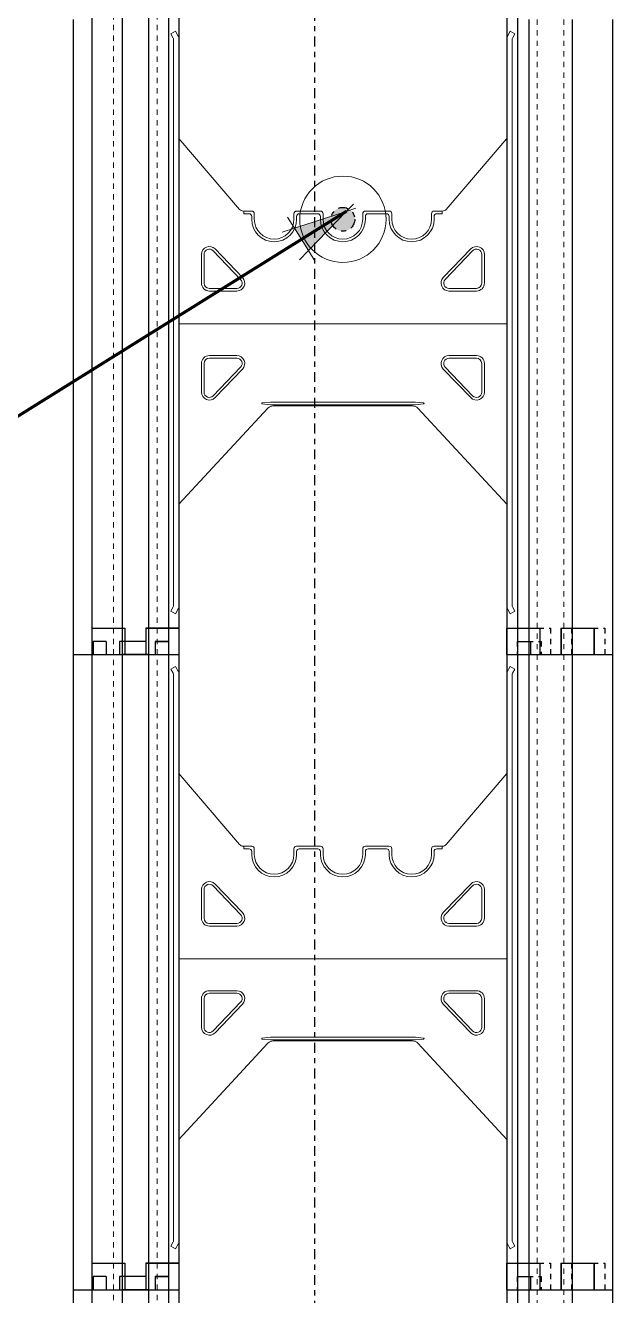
# Model space of a CAD drawing. Header units: inches. Extents: x -29 to 62, y -26 to 141.
# Drawn here: x 8.79 to 19.9, y 77.12 to 101.12 of the extents above; entities that cross this region are included whole.
import ezdxf

# ---------------------------------------------------------------- set-up
doc = ezdxf.new("R2010")
doc.units = ezdxf.units.IN
doc.header["$MEASUREMENT"] = 0
for name, pattern in [('CENTER', [2, 1.25, -0.25, 0.25, -0.25]), ('DASHED2', [0.375, 0.25, -0.125]), ('HIDDEN', [0.375, 0.25, -0.125])]:
    doc.linetypes.add(name, pattern=pattern)
for name, color, linetype, lineweight in [('A2 Hatch', 8, 'Continuous', 9), ('DETAILS', 7, 'Continuous', 13), ('DIM', 3, 'Continuous', 13), ('REBAR', 2, 'CENTER', 30)]:
    doc.layers.add(name, color=color, linetype=linetype, lineweight=lineweight)
doc.styles.add('ARCTEXT', font='arctext.shx', dxfattribs={"width": 0.85})
doc.dimstyles.new('ARCTEXT1-4', dxfattribs={"dimtxt": 4, "dimasz": 2, "dimexe": 2, "dimexo": 2, "dimgap": 2, "dimtad": 1, "dimdec": 4, "dimzin": 3, "dimdsep": 46, "dimlunit": 4, "dimtxsty": 'ARCTEXT', "dimblk": 'ARCHTICK', "dimcen": 2, "dimaunit": 1, "dimadec": 0, "dimazin": 0, "dimtfac": 1, "dimtdec": 4, "dimtmove": 2, "dimatfit": 3, "dimldrblk": 'arrow', "dimfxl": 0, "dimtolj": 1, "dimtzin": 0, "dimarcsym": 0})

# ---------------------------------------------------------------- blocks, each defined once
blk = doc.blocks.new('_ArchTick')
at = {"color": 0, "linetype": 'ByBlock', "const_width": 0.15}
blk.add_lwpolyline([(-0.5, -0.5), (0.5, 0.5)], dxfattribs=at)
blk = doc.blocks.new('arrow')
at = {"layer": 'DIM'}
blk.add_hatch(color=253, dxfattribs=at).paths.add_polyline_path([(-2, 0.5), (-2, -0.5), (0, 0)])
at = {"layer": 'DIM', "lineweight": 9}
for points in [[(-2, 0.983), (-2, 0.5), (-2.469, 0.617)], [(0.374, 0.094), (0, 0)], [(0.374, -0.094), (0, 0)], [(-2, -0.983), (-2, -0.5), (-2.469, -0.617)]]:
    blk.add_lwpolyline(points, dxfattribs=at)
at = {"layer": 'DIM', "lineweight": 15}
blk.add_lwpolyline([(0, 0), (-2, -0.5), (-2, 0.5), (0, 0)], dxfattribs=at)

msp = doc.modelspace()

# ---------------------------------------------------------------- hatches: boundary and pattern name
at = {"layer": 'REBAR', "ltscale": 0.15}
h = msp.add_hatch(color=256, dxfattribs=at)
edge = h.paths.add_edge_path()
edge.add_arc((14.79778, 97.45927), 0.22434, 0, 360)

# ---------------------------------------------------------------- linework, layer by layer
at = {"color": 1}
for p, q in [((10.04778, 101.73427), (10.04778, 89.23427)), ((10.62278, 101.73427), (10.62278, 89.23427)), ((11.12278, 101.73427), (11.12278, 89.23427)), ((11.69778, 101.73427), (11.69778, 89.23427)), ((17.89778, 101.73427), (17.89778, 89.23427)), ((11.49778, 101.48427), (11.49778, 89.23427)), ((18.09778, 101.48427), (18.09778, 89.23427)), ((9.69778, 101.23427), (9.69778, 89.23427)), ((18.31278, 101.23427), (18.31278, 89.23427)), ((19.13278, 101.23427), (19.13278, 89.23427)), ((19.89778, 101.23427), (19.89778, 89.23427)), ((10.04778, 89.73427), (10.67278, 89.73427)), ((10.04778, 89.73427), (10.67278, 89.73427)), ((10.04778, 89.73427), (10.67278, 89.73427)), ((10.04778, 89.73427), (10.67278, 89.73427)), ((10.04778, 89.73427), (10.67278, 89.73427)), ((10.04778, 89.73427), (10.67278, 89.73427)), ((10.04778, 89.73427), (10.67278, 89.73427)), ((10.04778, 89.73427), (10.67278, 89.73427)), ((10.04778, 89.73426), (10.67278, 89.73426)), ((10.04778, 89.73426), (10.04778, 77.23426)), ((10.04778, 89.73426), (10.67278, 89.73426)), ((10.62278, 89.73426), (10.62278, 77.23426)), ((10.67278, 89.73427), (10.67278, 89.23427)), ((10.67278, 89.73427), (10.67278, 89.23427)), ((10.67278, 89.73427), (10.67278, 89.23427)), ((10.67278, 89.73427), (10.67278, 89.23427)), ((10.67278, 89.73427), (10.67278, 89.23427)), ((10.67278, 89.73427), (10.67278, 89.23427)), ((10.67278, 89.73427), (10.67278, 89.23427)), ((10.67278, 89.73427), (10.67278, 89.23427)), ((10.67278, 89.73426), (10.67278, 89.23426)), ((10.67278, 89.73426), (10.67278, 89.23426)), ((11.07278, 89.73427), (11.07278, 89.23427)), ((11.07278, 89.73427), (11.69778, 89.73427)), ((11.07278, 89.73427), (11.07278, 89.23427)), ((11.07278, 89.73427), (11.69778, 89.73427)), ((11.07278, 89.73427), (11.07278, 89.23427)), ((11.07278, 89.73427), (11.69778, 89.73427)), ((11.07278, 89.73427), (11.07278, 89.23427)), ((11.07278, 89.73427), (11.69778, 89.73427)), ((11.07278, 89.73427), (11.07278, 89.23427)), ((11.07278, 89.73427), (11.69778, 89.73427)), ((11.07278, 89.73427), (11.07278, 89.23427)), ((11.07278, 89.73427), (11.69778, 89.73427)), ((11.07278, 89.73427), (11.07278, 89.23427)), ((11.07278, 89.73427), (11.69778, 89.73427)), ((11.07278, 89.73427), (11.07278, 89.23427)), ((11.69778, 89.73427), (11.07278, 89.73427)), ((11.07278, 89.73427), (11.07278, 89.23427)), ((11.07278, 89.73427), (11.69778, 89.73427)), ((11.07278, 89.73427), (11.07278, 89.23427)), ((11.69778, 89.73427), (11.07278, 89.73427)), ((11.07278, 89.73426), (11.07278, 89.23426)), ((11.07278, 89.73426), (11.69778, 89.73426)), ((11.07278, 89.73426), (11.07278, 89.23426)), ((11.07278, 89.73426), (11.69778, 89.73426)), ((11.07278, 89.73426), (11.07278, 89.23426)), ((11.69778, 89.73426), (11.07278, 89.73426)), ((11.12278, 89.73426), (11.12278, 77.23426)), ((11.69778, 89.73427), (11.69778, 89.23427)), ((11.69778, 89.73427), (11.69778, 89.23427)), ((11.69778, 89.73427), (11.69778, 89.23427)), ((11.69778, 89.73427), (11.69778, 89.23427)), ((11.69778, 89.73427), (11.69778, 89.23427)), ((11.69778, 89.73427), (11.69778, 89.23427)), ((11.69778, 89.73427), (11.69778, 89.23427)), ((11.69778, 89.73427), (11.69778, 89.23427)), ((11.69778, 89.73427), (11.69778, 89.23427)), ((11.69778, 89.73426), (11.69778, 77.23426)), ((11.69778, 89.73426), (11.69778, 89.23426)), ((11.69778, 89.73426), (11.69778, 89.23426)), ((11.69778, 89.73426), (11.69778, 89.23426)), ((17.89348, 89.73427), (17.89348, 89.23427)), ((17.89348, 89.73427), (18.51848, 89.73427)), ((17.89348, 89.73427), (17.89348, 89.23427)), ((17.89778, 89.73426), (17.89778, 77.23426)), ((17.89778, 89.73426), (18.52278, 89.73426)), ((17.89778, 89.73426), (17.89778, 89.23426)), ((18.09778, 89.73427), (18.09778, 89.23427)), ((18.51848, 89.73427), (18.51848, 89.23427)), ((18.52278, 89.73426), (18.52278, 89.23426)), ((18.91848, 89.73427), (18.91848, 89.23427)), ((18.91848, 89.73427), (19.54348, 89.73427)), ((18.92278, 89.73426), (18.92278, 89.23426)), ((18.92278, 89.73426), (19.54778, 89.73426)), ((19.54348, 89.73427), (19.54348, 89.23427)), ((19.54778, 89.73426), (19.54778, 89.23426)), ((10.07278, 89.48427), (10.07278, 89.23427)), ((10.32278, 89.48427), (10.07278, 89.48427)), ((10.07278, 89.48427), (10.07278, 89.23427)), ((10.32278, 89.48427), (10.07278, 89.48427)), ((10.07278, 89.48426), (10.07278, 89.23426)), ((10.32278, 89.48426), (10.07278, 89.48426)), ((10.32278, 89.48427), (10.32278, 89.23427)), ((10.32278, 89.48427), (10.32278, 89.23427)), ((10.32278, 89.48426), (10.32278, 89.23426)), ((11.07278, 89.48427), (10.57278, 89.48427)), ((10.57278, 89.48427), (10.57278, 89.23427)), ((11.07278, 89.48427), (10.57278, 89.48427)), ((10.57278, 89.48427), (10.57278, 89.23427)), ((11.07278, 89.48426), (10.57278, 89.48426)), ((10.57278, 89.48426), (10.57278, 89.23426)), ((11.24778, 89.48427), (11.24778, 89.23427)), ((11.24778, 89.48427), (11.49778, 89.48427)), ((11.24778, 89.48427), (11.24778, 89.23427)), ((11.24778, 89.48427), (11.49778, 89.48427)), ((11.24778, 89.48427), (11.24778, 89.23427)), ((11.24778, 89.48427), (11.49778, 89.48427)), ((11.24778, 89.48427), (11.24778, 89.23427)), ((11.24778, 89.48427), (11.49778, 89.48427)), ((11.24778, 89.48427), (11.24778, 89.23427)), ((11.24778, 89.48427), (11.49778, 89.48427)), ((11.24778, 89.48427), (11.24778, 89.23427)), ((11.24778, 89.48427), (11.49778, 89.48427)), ((11.24778, 89.48427), (11.24778, 89.23427)), ((11.24778, 89.48427), (11.49778, 89.48427)), ((11.24778, 89.48427), (11.24778, 89.23427)), ((11.49778, 89.48427), (11.24778, 89.48427)), ((11.24778, 89.48427), (11.24778, 89.23427)), ((11.24778, 89.48427), (11.49778, 89.48427)), ((11.24778, 89.48427), (11.24778, 89.23427)), ((11.49778, 89.48427), (11.24778, 89.48427)), ((11.24778, 89.48426), (11.24778, 89.23426)), ((11.24778, 89.48426), (11.49778, 89.48426)), ((11.24778, 89.48426), (11.24778, 89.23426)), ((11.24778, 89.48426), (11.49778, 89.48426)), ((11.24778, 89.48426), (11.24778, 89.23426)), ((11.49778, 89.48426), (11.24778, 89.48426)), ((11.49778, 89.48427), (11.49778, 89.23427)), ((11.49778, 89.48427), (11.49778, 89.23427)), ((11.49778, 89.48426), (11.49778, 77.23426)), ((11.49778, 89.48426), (11.49778, 89.23426)), ((18.09348, 89.48427), (18.34348, 89.48427)), ((18.09778, 89.48426), (18.09778, 77.23426)), ((18.09778, 89.48426), (18.34778, 89.48426)), ((18.34348, 89.48427), (18.34348, 89.23427)), ((18.34778, 89.48426), (18.34778, 89.23426)), ((9.69778, 89.23427), (11.69778, 89.23427)), ((9.69778, 89.23427), (11.69778, 89.23427)), ((9.69778, 89.23427), (11.24778, 89.23427)), ((9.69778, 89.23427), (11.24778, 89.23427)), ((9.69778, 89.23427), (11.69778, 89.23427)), ((9.69778, 89.23427), (11.69778, 89.23427)), ((9.69778, 89.23427), (11.69778, 89.23427)), ((9.69778, 89.23427), (11.24778, 89.23427)), ((9.69778, 89.23427), (11.24778, 89.23427)), ((9.69778, 89.23427), (11.69778, 89.23427)), ((9.69778, 89.23427), (11.69778, 89.23427)), ((9.69778, 89.23427), (11.24778, 89.23427)), ((9.69778, 89.23427), (11.24778, 89.23427)), ((9.69778, 89.23427), (11.69778, 89.23427)), ((9.69778, 89.23427), (11.24778, 89.23427)), ((9.69778, 89.23427), (11.24778, 89.23427)), ((9.69778, 89.23427), (11.69778, 89.23427)), ((9.69778, 89.23427), (11.69778, 89.23427)), ((9.69778, 89.23426), (9.69778, 77.23426)), ((9.69778, 89.23426), (11.24778, 89.23426)), ((9.69778, 89.23426), (11.69778, 89.23426)), ((9.69778, 89.23426), (11.24778, 89.23426)), ((9.69778, 89.23426), (11.69778, 89.23426)), ((9.69778, 89.23425), (11.69778, 89.23425)), ((9.69778, 89.23425), (11.24778, 89.23425)), ((11.12278, 89.23427), (10.62278, 89.23427)), ((11.12278, 89.23427), (10.62278, 89.23427)), ((11.12278, 89.23427), (10.62278, 89.23427)), ((11.12278, 89.23427), (10.62278, 89.23427)), ((11.12278, 89.23427), (10.62278, 89.23427)), ((11.12278, 89.23427), (10.62278, 89.23427)), ((11.12278, 89.23427), (10.62278, 89.23427)), ((11.12278, 89.23427), (10.62278, 89.23427)), ((11.12278, 89.23426), (10.62278, 89.23426)), ((11.12278, 89.23426), (10.62278, 89.23426)), ((11.12278, 89.23425), (10.62278, 89.23425)), ((11.49778, 89.23427), (11.69778, 89.23427)), ((11.49778, 89.23427), (11.69778, 89.23427)), ((11.49778, 89.23427), (11.69778, 89.23427)), ((11.49778, 89.23427), (11.69778, 89.23427)), ((11.49778, 89.23427), (11.69778, 89.23427)), ((11.49778, 89.23427), (11.69778, 89.23427)), ((11.49778, 89.23427), (11.69778, 89.23427)), ((11.49778, 89.23427), (11.69778, 89.23427)), ((11.49778, 89.23426), (11.69778, 89.23426)), ((11.49778, 89.23426), (11.69778, 89.23426)), ((11.49778, 89.23425), (11.69778, 89.23425)), ((17.89348, 89.23427), (18.09348, 89.23427)), ((17.89778, 89.23427), (19.69348, 89.23427)), ((17.89778, 89.23427), (19.69348, 89.23427)), ((17.89778, 89.23427), (19.89778, 89.23427)), ((17.89778, 89.23426), (18.09778, 89.23426)), ((17.89778, 89.23426), (19.89778, 89.23426)), ((18.10848, 89.23427), (19.69348, 89.23427)), ((18.31278, 89.23426), (19.89778, 89.23426)), ((18.31278, 89.23426), (18.31278, 77.23426)), ((19.13278, 89.23426), (19.13278, 77.23426)), ((19.69778, 89.23427), (19.89778, 89.23427)), ((19.69778, 89.23427), (19.89778, 89.23427)), ((19.69778, 89.23426), (19.89778, 89.23426)), ((19.89778, 89.23426), (19.89778, 77.23426)), ((10.04778, 77.73426), (10.67278, 77.73426)), ((10.04778, 77.73426), (10.67278, 77.73426)), ((10.04778, 77.73426), (10.67278, 77.73426)), ((10.04778, 77.73426), (10.67278, 77.73426)), ((10.04778, 77.73426), (10.67278, 77.73426)), ((10.04778, 77.73426), (10.67278, 77.73426)), ((10.04778, 77.73426), (10.67278, 77.73426)), ((10.04778, 77.73426), (10.67278, 77.73426)), ((10.04778, 77.73425), (10.67278, 77.73425)), ((10.04778, 77.73425), (10.04778, 65.23425)), ((10.04778, 77.73425), (10.67278, 77.73425)), ((10.62278, 77.73425), (10.62278, 65.23425)), ((10.67278, 77.73426), (10.67278, 77.23426)), ((10.67278, 77.73426), (10.67278, 77.23426)), ((10.67278, 77.73426), (10.67278, 77.23426)), ((10.67278, 77.73426), (10.67278, 77.23426)), ((10.67278, 77.73426), (10.67278, 77.23426)), ((10.67278, 77.73426), (10.67278, 77.23426)), ((10.67278, 77.73426), (10.67278, 77.23426)), ((10.67278, 77.73426), (10.67278, 77.23426)), ((10.67278, 77.73425), (10.67278, 77.23425)), ((10.67278, 77.73425), (10.67278, 77.23425)), ((11.07278, 77.73426), (11.07278, 77.23426)), ((11.07278, 77.73426), (11.69778, 77.73426)), ((11.07278, 77.73426), (11.07278, 77.23426)), ((11.07278, 77.73426), (11.69778, 77.73426)), ((11.07278, 77.73426), (11.07278, 77.23426)), ((11.07278, 77.73426), (11.69778, 77.73426)), ((11.07278, 77.73426), (11.07278, 77.23426)), ((11.07278, 77.73426), (11.69778, 77.73426)), ((11.07278, 77.73426), (11.07278, 77.23426)), ((11.07278, 77.73426), (11.69778, 77.73426)), ((11.07278, 77.73426), (11.07278, 77.23426)), ((11.07278, 77.73426), (11.69778, 77.73426)), ((11.07278, 77.73426), (11.07278, 77.23426)), ((11.07278, 77.73426), (11.69778, 77.73426)), ((11.07278, 77.73426), (11.07278, 77.23426)), ((11.69778, 77.73426), (11.07278, 77.73426)), ((11.07278, 77.73426), (11.07278, 77.23426)), ((11.07278, 77.73426), (11.69778, 77.73426)), ((11.07278, 77.73426), (11.07278, 77.23426)), ((11.69778, 77.73426), (11.07278, 77.73426)), ((11.07278, 77.73425), (11.07278, 77.23425)), ((11.07278, 77.73425), (11.69778, 77.73425)), ((11.07278, 77.73425), (11.07278, 77.23425)), ((11.07278, 77.73425), (11.69778, 77.73425)), ((11.07278, 77.73425), (11.07278, 77.23425)), ((11.69778, 77.73425), (11.07278, 77.73425)), ((11.12278, 77.73425), (11.12278, 65.23425)), ((11.69778, 77.73426), (11.69778, 77.23426)), ((11.69778, 77.73426), (11.69778, 77.23426)), ((11.69778, 77.73426), (11.69778, 77.23426)), ((11.69778, 77.73426), (11.69778, 77.23426)), ((11.69778, 77.73426), (11.69778, 77.23426)), ((11.69778, 77.73426), (11.69778, 77.23426)), ((11.69778, 77.73426), (11.69778, 77.23426)), ((11.69778, 77.73426), (11.69778, 77.23426)), ((11.69778, 77.73426), (11.69778, 77.23426)), ((11.69778, 77.73425), (11.69778, 65.23425)), ((11.69778, 77.73425), (11.69778, 77.23425)), ((11.69778, 77.73425), (11.69778, 77.23425)), ((11.69778, 77.73425), (11.69778, 77.23425)), ((17.89348, 77.73426), (17.89348, 77.23426)), ((17.89348, 77.73426), (18.51848, 77.73426)), ((17.89348, 77.73426), (17.89348, 77.23426)), ((17.89778, 77.73425), (17.89778, 65.23425)), ((17.89778, 77.73425), (18.52278, 77.73425)), ((17.89778, 77.73425), (17.89778, 77.23425)), ((18.09778, 77.73426), (18.09778, 77.23426)), ((18.51848, 77.73426), (18.51848, 77.23426)), ((18.52278, 77.73425), (18.52278, 77.23425)), ((18.91848, 77.73426), (18.91848, 77.23426)), ((18.91848, 77.73426), (19.54348, 77.73426)), ((18.92278, 77.73425), (18.92278, 77.23425)), ((18.92278, 77.73425), (19.54778, 77.73425)), ((19.54348, 77.73426), (19.54348, 77.23426)), ((19.54778, 77.73425), (19.54778, 77.23425)), ((10.07278, 77.48426), (10.07278, 77.23426)), ((10.32278, 77.48426), (10.07278, 77.48426)), ((10.07278, 77.48426), (10.07278, 77.23426)), ((10.32278, 77.48426), (10.07278, 77.48426)), ((10.07278, 77.48425), (10.07278, 77.23425)), ((10.32278, 77.48425), (10.07278, 77.48425)), ((10.32278, 77.48426), (10.32278, 77.23426)), ((10.32278, 77.48426), (10.32278, 77.23426)), ((10.32278, 77.48425), (10.32278, 77.23425)), ((11.07278, 77.48426), (10.57278, 77.48426)), ((10.57278, 77.48426), (10.57278, 77.23426)), ((11.07278, 77.48426), (10.57278, 77.48426)), ((10.57278, 77.48426), (10.57278, 77.23426)), ((11.07278, 77.48425), (10.57278, 77.48425)), ((10.57278, 77.48425), (10.57278, 77.23425)), ((11.24778, 77.48426), (11.24778, 77.23426)), ((11.24778, 77.48426), (11.49778, 77.48426)), ((11.24778, 77.48426), (11.24778, 77.23426)), ((11.24778, 77.48426), (11.49778, 77.48426)), ((11.24778, 77.48426), (11.24778, 77.23426)), ((11.24778, 77.48426), (11.49778, 77.48426)), ((11.24778, 77.48426), (11.24778, 77.23426)), ((11.24778, 77.48426), (11.49778, 77.48426)), ((11.24778, 77.48426), (11.24778, 77.23426)), ((11.24778, 77.48426), (11.49778, 77.48426)), ((11.24778, 77.48426), (11.24778, 77.23426)), ((11.24778, 77.48426), (11.49778, 77.48426)), ((11.24778, 77.48426), (11.24778, 77.23426)), ((11.24778, 77.48426), (11.49778, 77.48426)), ((11.24778, 77.48426), (11.24778, 77.23426)), ((11.49778, 77.48426), (11.24778, 77.48426)), ((11.24778, 77.48426), (11.24778, 77.23426)), ((11.24778, 77.48426), (11.49778, 77.48426)), ((11.24778, 77.48426), (11.24778, 77.23426)), ((11.49778, 77.48426), (11.24778, 77.48426)), ((11.24778, 77.48425), (11.24778, 77.23425)), ((11.24778, 77.48425), (11.49778, 77.48425)), ((11.24778, 77.48425), (11.24778, 77.23425)), ((11.24778, 77.48425), (11.49778, 77.48425)), ((11.24778, 77.48425), (11.24778, 77.23425)), ((11.49778, 77.48425), (11.24778, 77.48425)), ((11.49778, 77.48426), (11.49778, 77.23426)), ((11.49778, 77.48426), (11.49778, 77.23426)), ((11.49778, 77.48425), (11.49778, 65.23425)), ((11.49778, 77.48425), (11.49778, 77.23425)), ((18.09348, 77.48426), (18.34348, 77.48426)), ((18.09778, 77.48425), (18.09778, 65.23425)), ((18.09778, 77.48425), (18.34778, 77.48425)), ((18.34348, 77.48426), (18.34348, 77.23426)), ((18.34778, 77.48425), (18.34778, 77.23425)), ((9.69778, 77.23426), (11.69778, 77.23426)), ((9.69778, 77.23426), (11.69778, 77.23426)), ((9.69778, 77.23426), (11.24778, 77.23426)), ((9.69778, 77.23426), (11.24778, 77.23426)), ((9.69778, 77.23426), (11.69778, 77.23426)), ((9.69778, 77.23426), (11.69778, 77.23426)), ((9.69778, 77.23426), (11.69778, 77.23426)), ((9.69778, 77.23426), (11.24778, 77.23426)), ((9.69778, 77.23426), (11.24778, 77.23426)), ((9.69778, 77.23426), (11.69778, 77.23426)), ((9.69778, 77.23426), (11.69778, 77.23426)), ((9.69778, 77.23426), (11.24778, 77.23426)), ((9.69778, 77.23426), (11.24778, 77.23426)), ((9.69778, 77.23426), (11.69778, 77.23426)), ((9.69778, 77.23426), (11.24778, 77.23426)), ((9.69778, 77.23426), (11.24778, 77.23426)), ((9.69778, 77.23426), (11.69778, 77.23426)), ((9.69778, 77.23426), (11.69778, 77.23426)), ((9.69778, 77.23425), (9.69778, 65.23425)), ((9.69778, 77.23425), (11.24778, 77.23425)), ((9.69778, 77.23425), (11.69778, 77.23425)), ((9.69778, 77.23425), (11.24778, 77.23425)), ((9.69778, 77.23425), (11.69778, 77.23425)), ((9.69778, 77.23424), (11.69778, 77.23424)), ((9.69778, 77.23424), (11.24778, 77.23424)), ((11.12278, 77.23426), (10.62278, 77.23426)), ((11.12278, 77.23426), (10.62278, 77.23426)), ((11.12278, 77.23426), (10.62278, 77.23426)), ((11.12278, 77.23426), (10.62278, 77.23426)), ((11.12278, 77.23426), (10.62278, 77.23426)), ((11.12278, 77.23426), (10.62278, 77.23426)), ((11.12278, 77.23426), (10.62278, 77.23426)), ((11.12278, 77.23426), (10.62278, 77.23426)), ((11.12278, 77.23425), (10.62278, 77.23425)), ((11.12278, 77.23425), (10.62278, 77.23425)), ((11.12278, 77.23424), (10.62278, 77.23424)), ((11.49778, 77.23426), (11.69778, 77.23426)), ((11.49778, 77.23426), (11.69778, 77.23426)), ((11.49778, 77.23426), (11.69778, 77.23426)), ((11.49778, 77.23426), (11.69778, 77.23426)), ((11.49778, 77.23426), (11.69778, 77.23426)), ((11.49778, 77.23426), (11.69778, 77.23426)), ((11.49778, 77.23426), (11.69778, 77.23426)), ((11.49778, 77.23426), (11.69778, 77.23426)), ((11.49778, 77.23425), (11.69778, 77.23425)), ((11.49778, 77.23425), (11.69778, 77.23425)), ((11.49778, 77.23424), (11.69778, 77.23424)), ((17.89348, 77.23426), (18.09348, 77.23426)), ((17.89778, 77.23426), (19.69348, 77.23426)), ((17.89778, 77.23426), (19.69348, 77.23426)), ((17.89778, 77.23426), (19.89778, 77.23426)), ((17.89778, 77.23425), (18.09778, 77.23425)), ((17.89778, 77.23425), (19.89778, 77.23425)), ((18.10848, 77.23426), (19.69348, 77.23426)), ((18.31278, 77.23425), (19.89778, 77.23425)), ((18.31278, 77.23425), (18.31278, 65.23425)), ((19.13278, 77.23425), (19.13278, 65.23425)), ((19.69778, 77.23426), (19.89778, 77.23426)), ((19.69778, 77.23426), (19.89778, 77.23426)), ((19.69778, 77.23425), (19.89778, 77.23425)), ((19.89778, 77.23425), (19.89778, 65.23425))]:
    msp.add_line(p, q, dxfattribs=at)
at = {"color": 1, "linetype": 'HIDDEN', "ltscale": 0.02}
for p, q in [((10.04778, 89.73427), (10.67278, 89.73427)), ((10.04778, 89.73427), (10.04778, 89.23427)), ((10.04778, 89.73427), (10.67278, 89.73427)), ((10.04778, 89.73427), (10.67278, 89.73427)), ((10.04778, 89.73427), (10.04778, 89.23427)), ((10.04778, 89.73427), (10.67278, 89.73427)), ((10.04778, 89.73427), (10.04778, 89.23427)), ((10.04778, 89.73427), (10.67278, 89.73427)), ((10.04778, 89.73427), (10.67278, 89.73427)), ((10.04778, 89.73427), (10.04778, 89.23427)), ((10.04778, 89.73427), (10.67278, 89.73427)), ((10.04778, 89.73427), (10.67278, 89.73427)), ((10.04778, 89.73427), (10.04778, 89.23427)), ((10.04778, 89.73427), (10.67278, 89.73427)), ((10.04778, 89.73427), (10.04778, 89.23427)), ((10.04778, 89.73427), (10.67278, 89.73427)), ((10.04778, 89.73427), (10.04778, 89.23427)), ((10.04778, 89.73426), (10.67278, 89.73426)), ((10.04778, 89.73426), (10.04778, 89.23426)), ((10.04778, 89.73426), (10.67278, 89.73426)), ((10.04778, 89.73426), (10.04778, 89.23426)), ((10.67278, 89.73427), (10.67278, 89.23427)), ((10.67278, 89.73427), (10.67278, 89.23427)), ((10.67278, 89.73427), (10.67278, 89.23427)), ((10.67278, 89.73427), (10.67278, 89.23427)), ((10.67278, 89.73427), (10.67278, 89.23427)), ((10.67278, 89.73427), (10.67278, 89.23427)), ((10.67278, 89.73427), (10.67278, 89.23427)), ((10.67278, 89.73427), (10.67278, 89.23427)), ((10.67278, 89.73427), (10.67278, 89.23427)), ((10.67278, 89.73427), (10.67278, 89.23427)), ((10.67278, 89.73426), (10.67278, 89.23426)), ((10.67278, 89.73426), (10.67278, 89.23426)), ((11.07278, 89.73427), (11.07278, 89.23427)), ((11.07278, 89.73427), (11.69778, 89.73427)), ((11.07278, 89.73427), (11.07278, 89.23427)), ((11.07278, 89.73427), (11.69778, 89.73427)), ((11.07278, 89.73427), (11.07278, 89.23427)), ((11.07278, 89.73427), (11.69778, 89.73427)), ((11.07278, 89.73427), (11.07278, 89.23427)), ((11.07278, 89.73427), (11.69778, 89.73427)), ((11.07278, 89.73427), (11.07278, 89.23427)), ((11.07278, 89.73427), (11.69778, 89.73427)), ((11.07278, 89.73427), (11.07278, 89.23427)), ((11.07278, 89.73427), (11.69778, 89.73427)), ((11.07278, 89.73427), (11.07278, 89.23427)), ((11.07278, 89.73427), (11.69778, 89.73427)), ((11.07278, 89.73427), (11.07278, 89.23427)), ((11.07278, 89.73427), (11.69778, 89.73427)), ((11.07278, 89.73427), (11.07278, 89.23427)), ((11.07278, 89.73427), (11.69778, 89.73427)), ((11.07278, 89.73427), (11.07278, 89.23427)), ((11.07278, 89.73427), (11.69778, 89.73427)), ((11.07278, 89.73426), (11.07278, 89.23426)), ((11.07278, 89.73426), (11.69778, 89.73426)), ((11.07278, 89.73426), (11.07278, 89.23426)), ((11.07278, 89.73426), (11.69778, 89.73426)), ((17.89348, 89.73427), (18.51848, 89.73427)), ((17.89348, 89.73427), (18.51848, 89.73427)), ((17.89778, 89.73426), (18.52278, 89.73426)), ((18.09778, 89.73427), (18.72278, 89.73427)), ((18.51848, 89.73427), (18.51848, 89.23427)), ((18.51848, 89.73427), (18.51848, 89.23427)), ((18.52278, 89.73426), (18.52278, 89.23426)), ((18.72278, 89.73427), (18.72278, 89.23427)), ((18.91848, 89.73427), (18.91848, 89.23427)), ((18.91848, 89.73427), (19.54348, 89.73427)), ((18.91848, 89.73427), (18.91848, 89.23427)), ((18.91848, 89.73427), (19.54348, 89.73427)), ((18.92278, 89.73426), (18.92278, 89.23426)), ((18.92278, 89.73426), (19.54778, 89.73426)), ((19.12278, 89.73427), (19.12278, 89.23427)), ((19.12278, 89.73427), (19.74778, 89.73427)), ((19.54348, 89.73427), (19.54348, 89.23427)), ((19.54348, 89.73427), (19.54348, 89.23427)), ((19.54778, 89.73426), (19.54778, 89.23426)), ((19.74778, 89.73427), (19.74778, 89.23427)), ((18.09348, 89.48427), (18.09348, 89.23427)), ((18.09348, 89.48427), (18.34348, 89.48427)), ((18.09348, 89.48427), (18.09348, 89.23427)), ((18.09348, 89.48427), (18.34348, 89.48427)), ((18.09778, 89.48426), (18.09778, 89.23426)), ((18.09778, 89.48426), (18.34778, 89.48426)), ((18.29778, 89.48427), (18.54778, 89.48427)), ((18.34348, 89.48427), (18.34348, 89.23427)), ((18.34348, 89.48427), (18.34348, 89.23427)), ((18.34778, 89.48426), (18.34778, 89.23426)), ((18.54778, 89.48427), (18.54778, 89.23427)), ((10.04778, 77.73426), (10.67278, 77.73426)), ((10.04778, 77.73426), (10.04778, 77.23426)), ((10.04778, 77.73426), (10.67278, 77.73426)), ((10.04778, 77.73426), (10.67278, 77.73426)), ((10.04778, 77.73426), (10.04778, 77.23426)), ((10.04778, 77.73426), (10.67278, 77.73426)), ((10.04778, 77.73426), (10.04778, 77.23426)), ((10.04778, 77.73426), (10.67278, 77.73426)), ((10.04778, 77.73426), (10.67278, 77.73426)), ((10.04778, 77.73426), (10.04778, 77.23426)), ((10.04778, 77.73426), (10.67278, 77.73426)), ((10.04778, 77.73426), (10.67278, 77.73426)), ((10.04778, 77.73426), (10.04778, 77.23426)), ((10.04778, 77.73426), (10.67278, 77.73426)), ((10.04778, 77.73426), (10.04778, 77.23426)), ((10.04778, 77.73426), (10.67278, 77.73426)), ((10.04778, 77.73426), (10.04778, 77.23426)), ((10.04778, 77.73425), (10.67278, 77.73425)), ((10.04778, 77.73425), (10.04778, 77.23425)), ((10.04778, 77.73425), (10.67278, 77.73425)), ((10.04778, 77.73425), (10.04778, 77.23425)), ((10.67278, 77.73426), (10.67278, 77.23426)), ((10.67278, 77.73426), (10.67278, 77.23426)), ((10.67278, 77.73426), (10.67278, 77.23426)), ((10.67278, 77.73426), (10.67278, 77.23426)), ((10.67278, 77.73426), (10.67278, 77.23426)), ((10.67278, 77.73426), (10.67278, 77.23426)), ((10.67278, 77.73426), (10.67278, 77.23426)), ((10.67278, 77.73426), (10.67278, 77.23426)), ((10.67278, 77.73426), (10.67278, 77.23426)), ((10.67278, 77.73426), (10.67278, 77.23426)), ((10.67278, 77.73425), (10.67278, 77.23425)), ((10.67278, 77.73425), (10.67278, 77.23425)), ((11.07278, 77.73426), (11.07278, 77.23426)), ((11.07278, 77.73426), (11.69778, 77.73426)), ((11.07278, 77.73426), (11.07278, 77.23426)), ((11.07278, 77.73426), (11.69778, 77.73426)), ((11.07278, 77.73426), (11.07278, 77.23426)), ((11.07278, 77.73426), (11.69778, 77.73426)), ((11.07278, 77.73426), (11.07278, 77.23426)), ((11.07278, 77.73426), (11.69778, 77.73426)), ((11.07278, 77.73426), (11.07278, 77.23426)), ((11.07278, 77.73426), (11.69778, 77.73426)), ((11.07278, 77.73426), (11.07278, 77.23426)), ((11.07278, 77.73426), (11.69778, 77.73426)), ((11.07278, 77.73426), (11.07278, 77.23426)), ((11.07278, 77.73426), (11.69778, 77.73426)), ((11.07278, 77.73426), (11.07278, 77.23426)), ((11.07278, 77.73426), (11.69778, 77.73426)), ((11.07278, 77.73426), (11.07278, 77.23426)), ((11.07278, 77.73426), (11.69778, 77.73426)), ((11.07278, 77.73426), (11.07278, 77.23426)), ((11.07278, 77.73426), (11.69778, 77.73426)), ((11.07278, 77.73425), (11.07278, 77.23425)), ((11.07278, 77.73425), (11.69778, 77.73425)), ((11.07278, 77.73425), (11.07278, 77.23425)), ((11.07278, 77.73425), (11.69778, 77.73425)), ((17.89348, 77.73426), (18.51848, 77.73426)), ((17.89348, 77.73426), (18.51848, 77.73426)), ((17.89778, 77.73425), (18.52278, 77.73425)), ((18.09778, 77.73426), (18.72278, 77.73426)), ((18.51848, 77.73426), (18.51848, 77.23426)), ((18.51848, 77.73426), (18.51848, 77.23426)), ((18.52278, 77.73425), (18.52278, 77.23425)), ((18.72278, 77.73426), (18.72278, 77.23426)), ((18.91848, 77.73426), (18.91848, 77.23426)), ((18.91848, 77.73426), (19.54348, 77.73426)), ((18.91848, 77.73426), (18.91848, 77.23426)), ((18.91848, 77.73426), (19.54348, 77.73426)), ((18.92278, 77.73425), (18.92278, 77.23425)), ((18.92278, 77.73425), (19.54778, 77.73425)), ((19.12278, 77.73426), (19.12278, 77.23426)), ((19.12278, 77.73426), (19.74778, 77.73426)), ((19.54348, 77.73426), (19.54348, 77.23426)), ((19.54348, 77.73426), (19.54348, 77.23426)), ((19.54778, 77.73425), (19.54778, 77.23425)), ((19.74778, 77.73426), (19.74778, 77.23426)), ((18.09348, 77.48426), (18.09348, 77.23426)), ((18.09348, 77.48426), (18.34348, 77.48426)), ((18.09348, 77.48426), (18.09348, 77.23426)), ((18.09348, 77.48426), (18.34348, 77.48426)), ((18.09778, 77.48425), (18.09778, 77.23425)), ((18.09778, 77.48425), (18.34778, 77.48425)), ((18.29778, 77.48426), (18.54778, 77.48426)), ((18.34348, 77.48426), (18.34348, 77.23426)), ((18.34348, 77.48426), (18.34348, 77.23426)), ((18.34778, 77.48425), (18.34778, 77.23425)), ((18.54778, 77.48426), (18.54778, 77.23426))]:
    msp.add_line(p, q, dxfattribs=at)
at = {"ltscale": 0.15}
for p, q in [((10.67278, 89.23427), (11.07278, 89.23427)), ((10.67278, 89.23427), (11.07278, 89.23427)), ((10.67278, 89.23427), (11.07278, 89.23427)), ((10.67278, 89.23427), (11.07278, 89.23427)), ((10.67278, 89.23427), (11.07278, 89.23427)), ((10.67278, 89.23427), (11.07278, 89.23427)), ((10.67278, 89.23427), (11.07278, 89.23427)), ((10.67278, 89.23427), (11.07278, 89.23427)), ((10.67278, 89.23426), (11.07278, 89.23426)), ((10.67278, 89.23426), (11.07278, 89.23426)), ((10.67278, 89.23425), (11.07278, 89.23425)), ((10.67278, 77.23426), (11.07278, 77.23426)), ((10.67278, 77.23426), (11.07278, 77.23426)), ((10.67278, 77.23426), (11.07278, 77.23426)), ((10.67278, 77.23426), (11.07278, 77.23426)), ((10.67278, 77.23426), (11.07278, 77.23426)), ((10.67278, 77.23426), (11.07278, 77.23426)), ((10.67278, 77.23426), (11.07278, 77.23426)), ((10.67278, 77.23426), (11.07278, 77.23426)), ((10.67278, 77.23425), (11.07278, 77.23425)), ((10.67278, 77.23425), (11.07278, 77.23425)), ((10.67278, 77.23424), (11.07278, 77.23424))]:
    msp.add_line(p, q, dxfattribs=at)
at = {"layer": 'A2 Hatch', "linetype": 'DASHED2', "ltscale": 0.15}
for p, q in [((10.46278, 101.73427), (10.46278, 89.23427)), ((11.28278, 101.73427), (11.28278, 89.23427)), ((18.47278, 101.23427), (18.47278, 89.23427)), ((18.97278, 101.23427), (18.97278, 89.23427)), ((10.46278, 89.73426), (10.46278, 77.23426)), ((11.28278, 89.73426), (11.28278, 77.23426)), ((18.47278, 89.23426), (18.47278, 77.23426)), ((18.97278, 89.23426), (18.97278, 77.23426)), ((10.46278, 77.73425), (10.46278, 65.23425)), ((11.28278, 77.73425), (11.28278, 65.23425)), ((18.47278, 77.23425), (18.47278, 65.23425)), ((18.97278, 77.23425), (18.97278, 65.23425))]:
    msp.add_line(p, q, dxfattribs=at)
at = {"layer": 'A2 Hatch', "ltscale": 0.15}
msp.add_circle((14.79778, 97.45927), 0.81577, dxfattribs=at)
at = {"layer": 'DETAILS', "color": 6, "lineweight": 20}
for p, q in [((11.54539, 100.96116), (11.63199, 101.01116)), ((11.59108, 100.88202), (11.54539, 100.96116)), ((11.59778, 100.85927), (11.59778, 90.16153)), ((11.59778, 100.82042), (11.59778, 100.85702)), ((11.63199, 101.01116), (11.69108, 100.90882)), ((11.69778, 100.88382), (11.69778, 98.90451)), ((17.89778, 98.90451), (17.89778, 100.88382)), ((17.90448, 100.90882), (17.96356, 101.01116)), ((17.96356, 101.01116), (18.05017, 100.96116)), ((17.99778, 100.85927), (17.99778, 90.16153)), ((17.99778, 100.85702), (17.99778, 100.82042)), ((18.05017, 100.96116), (18.00448, 100.88202)), ((11.69778, 98.98479), (12.84326, 97.64502)), ((11.69778, 98.90451), (11.69778, 92.14285)), ((16.7523, 97.64502), (17.89778, 98.9848)), ((17.89778, 92.14285), (17.89778, 98.90451)), ((12.9154, 97.61427), (12.92278, 97.61427)), ((13.07278, 97.61427), (12.9154, 97.61427)), ((12.92278, 97.61427), (12.92278, 97.56427)), ((12.92278, 97.56427), (13.02278, 97.56427)), ((13.07278, 97.51427), (13.07278, 97.45927)), ((13.12278, 97.45927), (13.12278, 97.56427)), ((13.87278, 97.56427), (13.87278, 97.45927)), ((14.37278, 97.61427), (13.92278, 97.61427)), ((13.92278, 97.45927), (13.92278, 97.51427)), ((13.97278, 97.56427), (14.32278, 97.56427)), ((14.37278, 97.51427), (14.37278, 97.45927)), ((14.42278, 97.45927), (14.42278, 97.56427)), ((15.17278, 97.56427), (15.17278, 97.45927)), ((15.67278, 97.61427), (15.22278, 97.61427)), ((15.22278, 97.45927), (15.22278, 97.51427)), ((15.27278, 97.56427), (15.62278, 97.56427)), ((15.67278, 97.51427), (15.67278, 97.45927)), ((15.72278, 97.45927), (15.72278, 97.56427)), ((16.47278, 97.56427), (16.47278, 97.45927)), ((16.68016, 97.61427), (16.52278, 97.61427)), ((16.52278, 97.45927), (16.52278, 97.51427)), ((16.57278, 97.56427), (16.67278, 97.56427)), ((16.67278, 97.56427), (16.67278, 97.61427)), ((16.67278, 97.61427), (16.68016, 97.61427)), ((12.12278, 96.7953), (12.12278, 96.25427)), ((12.17278, 96.7953), (12.17278, 96.25427)), ((12.8643, 96.32353), (12.34492, 96.86455)), ((12.90037, 96.35815), (12.38099, 96.89918)), ((17.21457, 96.89918), (16.69519, 96.35815)), ((17.25064, 96.86455), (16.73126, 96.32353)), ((17.42278, 96.25427), (17.42278, 96.7953)), ((17.47278, 96.25427), (17.47278, 96.7953)), ((12.27278, 96.15427), (12.79216, 96.15427)), ((12.27278, 96.10427), (12.79216, 96.10427)), ((16.8034, 96.15427), (17.32278, 96.15427)), ((16.8034, 96.10427), (17.32278, 96.10427)), ((11.69778, 95.48427), (17.89778, 95.48427)), ((12.79216, 94.88427), (12.27278, 94.88427)), ((12.79216, 94.83427), (12.27278, 94.83427)), ((17.32278, 94.88427), (16.8034, 94.88427)), ((17.32278, 94.83427), (16.8034, 94.83427)), ((12.12278, 94.73427), (12.12278, 94.19325)), ((12.17278, 94.73427), (12.17278, 94.19325)), ((12.34492, 94.124), (12.8643, 94.66502)), ((12.38099, 94.08937), (12.90037, 94.63039)), ((16.69519, 94.63039), (17.21457, 94.08937)), ((16.73126, 94.66502), (17.25064, 94.124)), ((17.42278, 94.19325), (17.42278, 94.73427)), ((17.47278, 94.19325), (17.47278, 94.73427)), ((11.69778, 92.07386), (13.37885, 93.89034)), ((13.42751, 94.00427), (13.2714, 93.98919)), ((13.2714, 93.96936), (13.42751, 93.95427)), ((14.79778, 94.00427), (13.42751, 94.00427)), ((13.42751, 93.95427), (14.79778, 93.95427)), ((13.48491, 93.93427), (14.79778, 93.93427)), ((16.16805, 94.00427), (14.79778, 94.00427)), ((14.79778, 93.95427), (16.16805, 93.95427)), ((14.79778, 93.93427), (16.11065, 93.93427)), ((16.32416, 93.98919), (16.16805, 94.00427)), ((16.16805, 93.95427), (16.32416, 93.96936)), ((16.21671, 93.89034), (17.89778, 92.07386)), ((11.69778, 90.13473), (11.69778, 92.14285)), ((17.89778, 92.14285), (17.89778, 90.13473)), ((11.59108, 90.13653), (11.54539, 90.05739)), ((11.54539, 90.05739), (11.63199, 90.00739)), ((11.59778, 90.19813), (11.59778, 90.16153)), ((11.63199, 90.00739), (11.69108, 90.10973)), ((17.90448, 90.10973), (17.96356, 90.00739)), ((17.96356, 90.00739), (18.05017, 90.05739)), ((17.99778, 90.16153), (17.99778, 90.19813)), ((18.05017, 90.05739), (18.00448, 90.13653)), ((11.54539, 88.96114), (11.63199, 89.01114)), ((11.59108, 88.88201), (11.54539, 88.96114)), ((11.59778, 88.85926), (11.59778, 78.16152)), ((11.59778, 88.82041), (11.59778, 88.85701)), ((11.63199, 89.01114), (11.69108, 88.9088)), ((11.69778, 88.8838), (11.69778, 86.90449)), ((17.89778, 86.90449), (17.89778, 88.8838)), ((17.90448, 88.9088), (17.96356, 89.01114)), ((17.96356, 89.01114), (18.05017, 88.96114)), ((17.99778, 88.85926), (17.99778, 78.16152)), ((17.99778, 88.85701), (17.99778, 88.82041)), ((18.05017, 88.96114), (18.00448, 88.88201)), ((11.69778, 86.98478), (12.84326, 85.64501)), ((11.69778, 86.90449), (11.69778, 80.14284)), ((16.7523, 85.64501), (17.89778, 86.98479)), ((17.89778, 80.14284), (17.89778, 86.90449)), ((12.9154, 85.61426), (12.92278, 85.61426)), ((13.07278, 85.61426), (12.9154, 85.61426)), ((12.92278, 85.61426), (12.92278, 85.56426)), ((12.92278, 85.56426), (13.02278, 85.56426)), ((13.07278, 85.51426), (13.07278, 85.45926)), ((13.12278, 85.45926), (13.12278, 85.56426)), ((13.87278, 85.56426), (13.87278, 85.45926)), ((14.37278, 85.61426), (13.92278, 85.61426)), ((13.92278, 85.45926), (13.92278, 85.51426)), ((13.97278, 85.56426), (14.32278, 85.56426)), ((14.37278, 85.51426), (14.37278, 85.45926)), ((14.42278, 85.45926), (14.42278, 85.56426)), ((15.17278, 85.56426), (15.17278, 85.45926)), ((15.67278, 85.61426), (15.22278, 85.61426)), ((15.22278, 85.45926), (15.22278, 85.51426)), ((15.27278, 85.56426), (15.62278, 85.56426)), ((15.67278, 85.51426), (15.67278, 85.45926)), ((15.72278, 85.45926), (15.72278, 85.56426)), ((16.47278, 85.56426), (16.47278, 85.45926)), ((16.68016, 85.61426), (16.52278, 85.61426)), ((16.52278, 85.45926), (16.52278, 85.51426)), ((16.57278, 85.56426), (16.67278, 85.56426)), ((16.67278, 85.56426), (16.67278, 85.61426)), ((16.67278, 85.61426), (16.68016, 85.61426)), ((12.12278, 84.79529), (12.12278, 84.25426)), ((12.17278, 84.79529), (12.17278, 84.25426)), ((12.8643, 84.32352), (12.34492, 84.86454)), ((12.90037, 84.35814), (12.38099, 84.89916)), ((17.21457, 84.89916), (16.69519, 84.35814)), ((17.25064, 84.86454), (16.73126, 84.32352)), ((17.42278, 84.25426), (17.42278, 84.79529)), ((17.47278, 84.25426), (17.47278, 84.79529)), ((12.27278, 84.15426), (12.79216, 84.15426)), ((12.27278, 84.10426), (12.79216, 84.10426)), ((16.8034, 84.15426), (17.32278, 84.15426)), ((16.8034, 84.10426), (17.32278, 84.10426)), ((11.69778, 83.48426), (17.89778, 83.48426)), ((12.79216, 82.88426), (12.27278, 82.88426)), ((12.79216, 82.83426), (12.27278, 82.83426)), ((17.32278, 82.88426), (16.8034, 82.88426)), ((17.32278, 82.83426), (16.8034, 82.83426)), ((12.12278, 82.73426), (12.12278, 82.19324)), ((12.17278, 82.73426), (12.17278, 82.19324)), ((12.34492, 82.12399), (12.8643, 82.66501)), ((12.38099, 82.08936), (12.90037, 82.63038)), ((16.69519, 82.63038), (17.21457, 82.08936)), ((16.73126, 82.66501), (17.25064, 82.12399)), ((17.42278, 82.19324), (17.42278, 82.73426)), ((17.47278, 82.19324), (17.47278, 82.73426)), ((11.69778, 80.07385), (13.37885, 81.89033)), ((13.42751, 82.00426), (13.2714, 81.98918)), ((13.2714, 81.96935), (13.42751, 81.95426)), ((14.79778, 82.00426), (13.42751, 82.00426)), ((13.42751, 81.95426), (14.79778, 81.95426)), ((13.48491, 81.93426), (14.79778, 81.93426)), ((16.16805, 82.00426), (14.79778, 82.00426)), ((14.79778, 81.95426), (16.16805, 81.95426)), ((14.79778, 81.93426), (16.11065, 81.93426)), ((16.32416, 81.98918), (16.16805, 82.00426)), ((16.16805, 81.95426), (16.32416, 81.96935)), ((16.21671, 81.89033), (17.89778, 80.07385)), ((11.69778, 78.13472), (11.69778, 80.14284)), ((17.89778, 80.14284), (17.89778, 78.13472)), ((11.59108, 78.13652), (11.54539, 78.05738)), ((11.54539, 78.05738), (11.63199, 78.00738)), ((11.59778, 78.19812), (11.59778, 78.16152)), ((11.63199, 78.00738), (11.69108, 78.10972)), ((17.90448, 78.10972), (17.96356, 78.00738)), ((17.96356, 78.00738), (18.05017, 78.05738)), ((17.99778, 78.16152), (17.99778, 78.19812)), ((18.05017, 78.05738), (18.00448, 78.13652))]:
    msp.add_line(p, q, dxfattribs=at)
for centre, radius, start, end in [((11.54778, 100.85702), 0.05, 0, 30), ((11.64778, 100.88382), 0.05, 0, 30), ((17.94778, 100.88382), 0.05, 150, 180), ((18.04778, 100.85702), 0.05, 150, 180), ((12.9154, 97.71427), 0.1, 223.830861, 270), ((13.02278, 97.51427), 0.05, 360, 90), ((13.07278, 97.56427), 0.05, 0, 90), ((13.49778, 97.45927), 0.425, 180, 360), ((13.49778, 97.45927), 0.375, 180, 0), ((13.92278, 97.56427), 0.05, 90, 180), ((13.97278, 97.51427), 0.05, 90, 180), ((14.32278, 97.51427), 0.05, 360, 90), ((14.37278, 97.56427), 0.05, 0, 90), ((14.79778, 97.45927), 0.425, 180, 270), ((14.79778, 97.45927), 0.375, 180, 270), ((14.79778, 97.45927), 0.425, 270, 0), ((14.79778, 97.45927), 0.375, 270, 0), ((15.22278, 97.56427), 0.05, 90, 180), ((15.27278, 97.51427), 0.05, 90, 180), ((15.62278, 97.51427), 0.05, 0, 90), ((15.67278, 97.56427), 0.05, 0, 90), ((16.09778, 97.45927), 0.425, 180, 0), ((16.09778, 97.45927), 0.375, 180, 0), ((16.52278, 97.56427), 0.05, 90, 180), ((16.57278, 97.51427), 0.05, 90, 180), ((16.68016, 97.71427), 0.1, 270, 316.169139), ((12.27278, 96.7953), 0.15, 43.830861, 180), ((12.27278, 96.7953), 0.1, 43.830861, 180), ((17.32278, 96.7953), 0.15, 0, 136.169139), ((17.32278, 96.7953), 0.1, 0, 136.169139), ((12.27278, 96.25427), 0.15, 180, 270), ((12.27278, 96.25427), 0.1, 180, 270), ((12.79216, 96.25427), 0.15, 270, 43.830861), ((12.79216, 96.25427), 0.1, 270, 43.830861), ((16.8034, 96.25427), 0.15, 136.169139, 270), ((16.8034, 96.25427), 0.1, 136.169139, 270), ((17.32278, 96.25427), 0.15, 270, 0), ((17.32278, 96.25427), 0.1, 270, 360), ((12.27278, 94.73427), 0.15, 90, 180), ((12.27278, 94.73427), 0.1, 90, 180), ((12.79216, 94.73427), 0.15, 316.169139, 90), ((12.79216, 94.73427), 0.1, 316.169139, 90), ((16.8034, 94.73427), 0.15, 90, 223.830861), ((16.8034, 94.73427), 0.1, 90, 223.830861), ((17.32278, 94.73427), 0.15, 360, 90), ((17.32278, 94.73427), 0.1, 0, 90), ((12.27278, 94.19325), 0.15, 180, 316.169139), ((12.27278, 94.19325), 0.1, 180, 316.169139), ((17.32278, 94.19325), 0.15, 223.830861, 360), ((17.32278, 94.19325), 0.1, 223.830861, 0), ((13.27269, 93.97927), 0.01, 97.409891, 262.590109), ((13.48491, 93.78427), 0.15, 90, 135), ((16.11065, 93.78427), 0.15, 45, 90), ((16.32287, 93.97927), 0.01, 277.409891, 82.590109), ((11.54778, 90.16153), 0.05, 330, 360), ((11.64778, 90.13473), 0.05, 330, 360), ((17.94778, 90.13473), 0.05, 180, 210), ((18.04778, 90.16153), 0.05, 180, 210), ((11.54778, 88.85701), 0.05, 0, 30), ((11.64778, 88.8838), 0.05, 0, 30), ((17.94778, 88.8838), 0.05, 150, 180), ((18.04778, 88.85701), 0.05, 150, 180), ((12.9154, 85.71426), 0.1, 223.830861, 270), ((13.02278, 85.51426), 0.05, 360, 90), ((13.07278, 85.56426), 0.05, 0, 90), ((13.49778, 85.45926), 0.425, 180, 360), ((13.49778, 85.45926), 0.375, 180, 0), ((13.92278, 85.56426), 0.05, 90, 180), ((13.97278, 85.51426), 0.05, 90, 180), ((14.32278, 85.51426), 0.05, 360, 90), ((14.37278, 85.56426), 0.05, 0, 90), ((14.79778, 85.45926), 0.425, 180, 270), ((14.79778, 85.45926), 0.375, 180, 270), ((14.79778, 85.45926), 0.425, 270, 0), ((14.79778, 85.45926), 0.375, 270, 0), ((15.22278, 85.56426), 0.05, 90, 180), ((15.27278, 85.51426), 0.05, 90, 180), ((15.62278, 85.51426), 0.05, 0, 90), ((15.67278, 85.56426), 0.05, 0, 90), ((16.09778, 85.45926), 0.425, 180, 0), ((16.09778, 85.45926), 0.375, 180, 0), ((16.52278, 85.56426), 0.05, 90, 180), ((16.57278, 85.51426), 0.05, 90, 180), ((16.68016, 85.71426), 0.1, 270, 316.169139), ((12.27278, 84.79529), 0.15, 43.830861, 180), ((12.27278, 84.79529), 0.1, 43.830861, 180), ((17.32278, 84.79529), 0.15, 0, 136.169139), ((17.32278, 84.79529), 0.1, 0, 136.169139), ((12.27278, 84.25426), 0.15, 180, 270), ((12.27278, 84.25426), 0.1, 180, 270), ((12.79216, 84.25426), 0.15, 270, 43.830861), ((12.79216, 84.25426), 0.1, 270, 43.830861), ((16.8034, 84.25426), 0.15, 136.169139, 270), ((16.8034, 84.25426), 0.1, 136.169139, 270), ((17.32278, 84.25426), 0.15, 270, 0), ((17.32278, 84.25426), 0.1, 270, 360), ((12.27278, 82.73426), 0.15, 90, 180), ((12.27278, 82.73426), 0.1, 90, 180), ((12.79216, 82.73426), 0.15, 316.169139, 90), ((12.79216, 82.73426), 0.1, 316.169139, 90), ((16.8034, 82.73426), 0.15, 90, 223.830861), ((16.8034, 82.73426), 0.1, 90, 223.830861), ((17.32278, 82.73426), 0.15, 360, 90), ((17.32278, 82.73426), 0.1, 0, 90), ((12.27278, 82.19324), 0.15, 180, 316.169139), ((12.27278, 82.19324), 0.1, 180, 316.169139), ((17.32278, 82.19324), 0.15, 223.830861, 360), ((17.32278, 82.19324), 0.1, 223.830861, 0), ((13.27269, 81.97926), 0.01, 97.409891, 262.590109), ((13.48491, 81.78426), 0.15, 90, 135), ((16.11065, 81.78426), 0.15, 45, 90), ((16.32287, 81.97926), 0.01, 277.409891, 82.590109), ((11.54778, 78.16152), 0.05, 330, 360), ((11.64778, 78.13472), 0.05, 330, 360), ((17.94778, 78.13472), 0.05, 180, 210), ((18.04778, 78.16152), 0.05, 180, 210)]:
    msp.add_arc(centre, radius, start, end, dxfattribs=at)
at = {"layer": 'REBAR', "ltscale": 0.15}
msp.add_line((14.26502, 11.51128), (14.26502, 108.94506), dxfattribs=at)
msp.add_circle((14.79778, 97.45927), 0.22434, dxfattribs=at)

# ---------------------------------------------------------------- leaders
at = {"layer": 'DIM'}
msp.add_leader([(14.86148, 97.60923), (0.42133, 88.60545), (-5.57784, 88.60545)], dimstyle='ARCTEXT1-4', override={"dimasz": 0.5, "dimtad": 0, "dimlwd": 65535}, dxfattribs=at)

doc.saveas('drawing.dxf')
